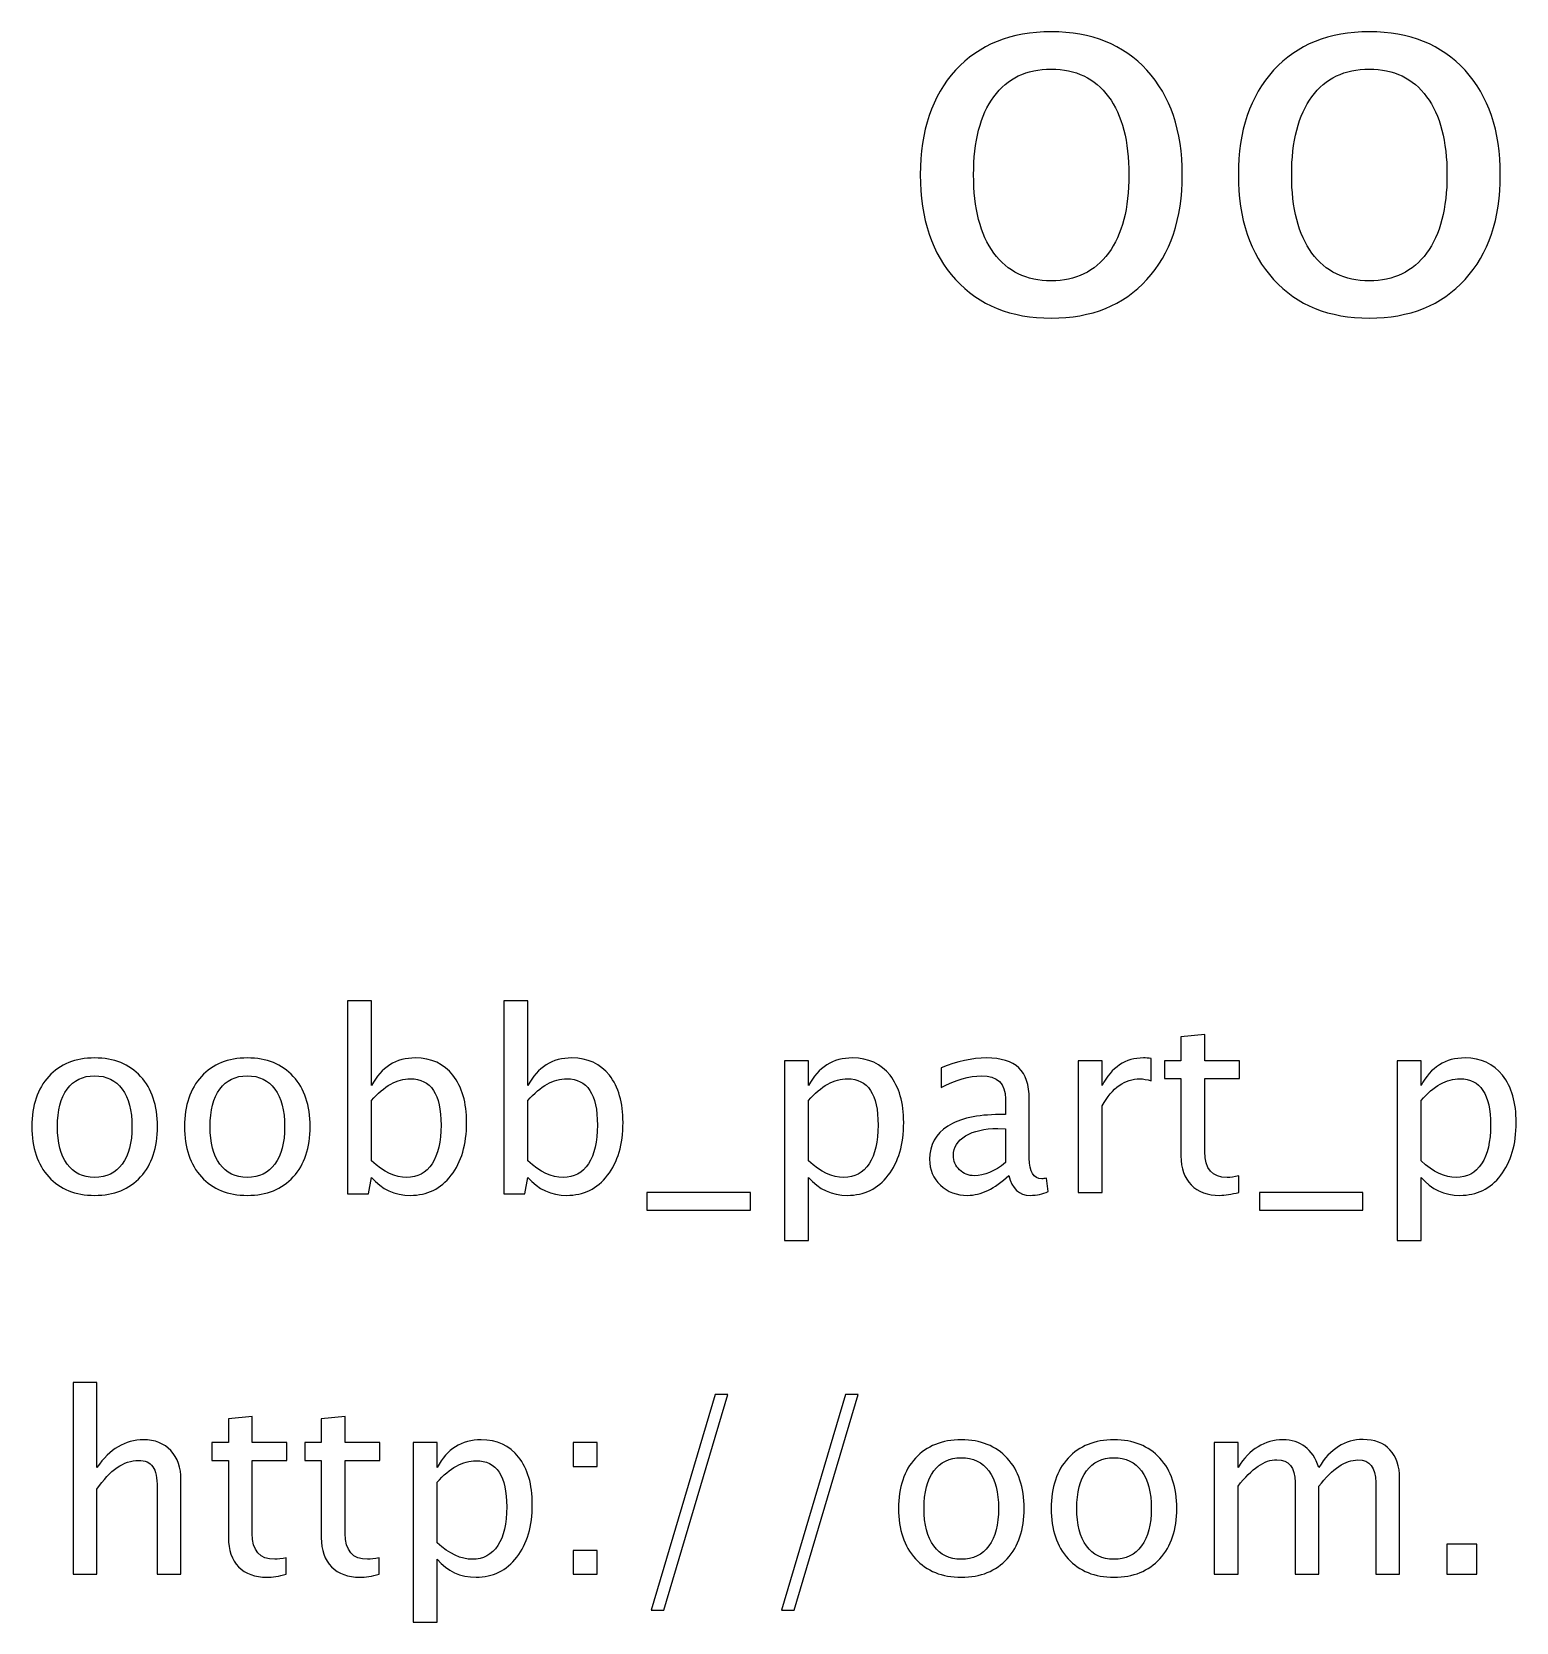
# Model space of a CAD drawing. Header units: centimetres. Extents: x -29.3 to 24.8, y 6.8 to 28.7.
# Drawn here: x -29.3 to -21.71, y 19.97 to 28.1 of the extents above; entities that cross this region are included whole.
import ezdxf

# ---------------------------------------------------------------- set-up
doc = ezdxf.new("R2010")
doc.units = ezdxf.units.CM
doc.header["$MEASUREMENT"] = 0
doc.layers.add('Layer 1', color=7, linetype='Continuous')

msp = doc.modelspace()

# ---------------------------------------------------------------- linework, layer by layer
at = {"layer": 'Layer 1'}
for points, knots in [([(-24.08714, 26.63869), (-24.29307, 26.63869), (-24.45623, 26.70439), (-24.57618, 26.8358), (-24.57618, 26.8358), (-24.69656, 26.96721), (-24.75654, 27.14581), (-24.75654, 27.37114), (-24.75654, 27.37114), (-24.75654, 27.59604), (-24.69656, 27.77419), (-24.57618, 27.90516), (-24.57618, 27.90516), (-24.45623, 28.03613), (-24.29307, 28.10183), (-24.08714, 28.10183), (-24.08714, 28.10183), (-23.88121, 28.10183), (-23.71805, 28.03613), (-23.5981, 27.90516), (-23.5981, 27.90516), (-23.47772, 27.77419), (-23.41775, 27.59604), (-23.41775, 27.37114), (-23.41775, 27.37114), (-23.41775, 27.14581), (-23.47772, 26.96721), (-23.5981, 26.8358), (-23.5981, 26.8358), (-23.71805, 26.70439), (-23.88121, 26.63869), (-24.08714, 26.63869)], [0, 0, 0, 0, 0.1111111, 0.1111111, 0.1111111, 0.1111111, 0.2222222, 0.2222222, 0.2222222, 0.2222222, 0.3333333, 0.3333333, 0.3333333, 0.3333333, 0.4444444, 0.4444444, 0.4444444, 0.4444444, 0.5555556, 0.5555556, 0.5555556, 0.5555556, 0.6666667, 0.6666667, 0.6666667, 0.6666667, 0.7777778, 0.7777778, 0.7777778, 0.7777778, 1, 1, 1, 1]), ([(-22.46172, 26.63869), (-22.66765, 26.63869), (-22.83081, 26.70439), (-22.95076, 26.8358), (-22.95076, 26.8358), (-23.07114, 26.96721), (-23.13112, 27.14581), (-23.13112, 27.37114), (-23.13112, 27.37114), (-23.13112, 27.59604), (-23.07114, 27.77419), (-22.95076, 27.90516), (-22.95076, 27.90516), (-22.83081, 28.03613), (-22.66765, 28.10183), (-22.46172, 28.10183), (-22.46172, 28.10183), (-22.25579, 28.10183), (-22.09263, 28.03613), (-21.97268, 27.90516), (-21.97268, 27.90516), (-21.8523, 27.77419), (-21.79233, 27.59604), (-21.79233, 27.37114), (-21.79233, 27.37114), (-21.79233, 27.14581), (-21.8523, 26.96721), (-21.97268, 26.8358), (-21.97268, 26.8358), (-22.09263, 26.70439), (-22.25579, 26.63869), (-22.46172, 26.63869)], [0, 0, 0, 0, 0.1111111, 0.1111111, 0.1111111, 0.1111111, 0.2222222, 0.2222222, 0.2222222, 0.2222222, 0.3333333, 0.3333333, 0.3333333, 0.3333333, 0.4444444, 0.4444444, 0.4444444, 0.4444444, 0.5555556, 0.5555556, 0.5555556, 0.5555556, 0.6666667, 0.6666667, 0.6666667, 0.6666667, 0.7777778, 0.7777778, 0.7777778, 0.7777778, 1, 1, 1, 1]), ([(-24.08758, 26.82919), (-23.9619, 26.82919), (-23.86401, 26.87637), (-23.79434, 26.97118), (-23.79434, 26.97118), (-23.7251, 27.06555), (-23.69027, 27.19917), (-23.69027, 27.37114), (-23.69027, 27.37114), (-23.69027, 27.54268), (-23.7251, 27.67586), (-23.79434, 27.77022), (-23.79434, 27.77022), (-23.86401, 27.86415), (-23.9619, 27.91133), (-24.08758, 27.91133), (-24.08758, 27.91133), (-24.2137, 27.91133), (-24.31159, 27.86415), (-24.38039, 27.77022), (-24.38039, 27.77022), (-24.44962, 27.67586), (-24.48401, 27.54268), (-24.48401, 27.37114), (-24.48401, 27.37114), (-24.48401, 27.19917), (-24.44962, 27.06555), (-24.38039, 26.97118), (-24.38039, 26.97118), (-24.31159, 26.87637), (-24.2137, 26.82919), (-24.08758, 26.82919)], [0, 0, 0, 0, 0.1111111, 0.1111111, 0.1111111, 0.1111111, 0.2222222, 0.2222222, 0.2222222, 0.2222222, 0.3333333, 0.3333333, 0.3333333, 0.3333333, 0.4444444, 0.4444444, 0.4444444, 0.4444444, 0.5555556, 0.5555556, 0.5555556, 0.5555556, 0.6666667, 0.6666667, 0.6666667, 0.6666667, 0.7777778, 0.7777778, 0.7777778, 0.7777778, 1, 1, 1, 1]), ([(-22.46216, 26.82919), (-22.33648, 26.82919), (-22.23859, 26.87637), (-22.16892, 26.97118), (-22.16892, 26.97118), (-22.09968, 27.06555), (-22.06485, 27.19917), (-22.06485, 27.37114), (-22.06485, 27.37114), (-22.06485, 27.54268), (-22.09968, 27.67586), (-22.16892, 27.77022), (-22.16892, 27.77022), (-22.23859, 27.86415), (-22.33648, 27.91133), (-22.46216, 27.91133), (-22.46216, 27.91133), (-22.58828, 27.91133), (-22.68617, 27.86415), (-22.75497, 27.77022), (-22.75497, 27.77022), (-22.8242, 27.67586), (-22.85859, 27.54268), (-22.85859, 27.37114), (-22.85859, 27.37114), (-22.85859, 27.19917), (-22.8242, 27.06555), (-22.75497, 26.97118), (-22.75497, 26.97118), (-22.68617, 26.87637), (-22.58828, 26.82919), (-22.46216, 26.82919)], [0, 0, 0, 0, 0.1111111, 0.1111111, 0.1111111, 0.1111111, 0.2222222, 0.2222222, 0.2222222, 0.2222222, 0.3333333, 0.3333333, 0.3333333, 0.3333333, 0.4444444, 0.4444444, 0.4444444, 0.4444444, 0.5555556, 0.5555556, 0.5555556, 0.5555556, 0.6666667, 0.6666667, 0.6666667, 0.6666667, 0.7777778, 0.7777778, 0.7777778, 0.7777778, 1, 1, 1, 1]), ([(-27.68315, 22.16282), (-27.68315, 22.16282), (-27.68315, 23.14961), (-27.68315, 23.14961), (-27.68315, 23.14961), (-27.68315, 23.14961), (-27.56123, 23.14961), (-27.56123, 23.14961), (-27.56123, 23.14961), (-27.56123, 23.14961), (-27.56123, 22.71633), (-27.56123, 22.71633), (-27.56123, 22.71633), (-27.51128, 22.81052), (-27.43613, 22.85751), (-27.33602, 22.85751), (-27.33602, 22.85751), (-27.25495, 22.85751), (-27.19124, 22.82809), (-27.14467, 22.76903), (-27.14467, 22.76903), (-27.0981, 22.70998), (-27.07482, 22.62933), (-27.07482, 22.5271), (-27.07482, 22.5271), (-27.07482, 22.41576), (-27.10128, 22.3258), (-27.15398, 22.25765), (-27.15398, 22.25765), (-27.20669, 22.18928), (-27.27611, 22.1552), (-27.36205, 22.1552), (-27.36205, 22.1552), (-27.44185, 22.1552), (-27.50831, 22.18568), (-27.56123, 22.24685), (-27.56123, 22.24685), (-27.56123, 22.24685), (-27.57605, 22.16282), (-27.57605, 22.16282), (-27.57605, 22.16282), (-27.57605, 22.16282), (-27.68315, 22.16282), (-27.68315, 22.16282)], [0, 0, 0, 0, 0.0833333, 0.0833333, 0.0833333, 0.0833333, 0.1666667, 0.1666667, 0.1666667, 0.1666667, 0.25, 0.25, 0.25, 0.25, 0.3333333, 0.3333333, 0.3333333, 0.3333333, 0.4166667, 0.4166667, 0.4166667, 0.4166667, 0.5, 0.5, 0.5, 0.5, 0.5833333, 0.5833333, 0.5833333, 0.5833333, 0.6666667, 0.6666667, 0.6666667, 0.6666667, 0.75, 0.75, 0.75, 0.75, 0.8333333, 0.8333333, 0.8333333, 0.8333333, 1, 1, 1, 1]), ([(-26.8839, 22.16282), (-26.8839, 22.16282), (-26.8839, 23.14961), (-26.8839, 23.14961), (-26.8839, 23.14961), (-26.8839, 23.14961), (-26.76198, 23.14961), (-26.76198, 23.14961), (-26.76198, 23.14961), (-26.76198, 23.14961), (-26.76198, 22.71633), (-26.76198, 22.71633), (-26.76198, 22.71633), (-26.71203, 22.81052), (-26.63688, 22.85751), (-26.53677, 22.85751), (-26.53677, 22.85751), (-26.4557, 22.85751), (-26.39199, 22.82809), (-26.34542, 22.76903), (-26.34542, 22.76903), (-26.29885, 22.70998), (-26.27557, 22.62933), (-26.27557, 22.5271), (-26.27557, 22.5271), (-26.27557, 22.41576), (-26.30203, 22.3258), (-26.35473, 22.25765), (-26.35473, 22.25765), (-26.40744, 22.18928), (-26.47686, 22.1552), (-26.5628, 22.1552), (-26.5628, 22.1552), (-26.6426, 22.1552), (-26.70906, 22.18568), (-26.76198, 22.24685), (-26.76198, 22.24685), (-26.76198, 22.24685), (-26.7768, 22.16282), (-26.7768, 22.16282), (-26.7768, 22.16282), (-26.7768, 22.16282), (-26.8839, 22.16282), (-26.8839, 22.16282)], [0, 0, 0, 0, 0.0833333, 0.0833333, 0.0833333, 0.0833333, 0.1666667, 0.1666667, 0.1666667, 0.1666667, 0.25, 0.25, 0.25, 0.25, 0.3333333, 0.3333333, 0.3333333, 0.3333333, 0.4166667, 0.4166667, 0.4166667, 0.4166667, 0.5, 0.5, 0.5, 0.5, 0.5833333, 0.5833333, 0.5833333, 0.5833333, 0.6666667, 0.6666667, 0.6666667, 0.6666667, 0.75, 0.75, 0.75, 0.75, 0.8333333, 0.8333333, 0.8333333, 0.8333333, 1, 1, 1, 1]), ([(-23.12852, 22.17065), (-23.1662, 22.16028), (-23.199, 22.1552), (-23.22673, 22.1552), (-23.22673, 22.1552), (-23.28896, 22.1552), (-23.33743, 22.17298), (-23.37215, 22.20854), (-23.37215, 22.20854), (-23.40707, 22.2441), (-23.42443, 22.29342), (-23.42443, 22.35671), (-23.42443, 22.35671), (-23.42443, 22.35671), (-23.42443, 22.7521), (-23.42443, 22.7521), (-23.42443, 22.7521), (-23.42443, 22.7521), (-23.50867, 22.7521), (-23.50867, 22.7521), (-23.50867, 22.7521), (-23.50867, 22.7521), (-23.50867, 22.84354), (-23.50867, 22.84354), (-23.50867, 22.84354), (-23.50867, 22.84354), (-23.42443, 22.84354), (-23.42443, 22.84354), (-23.42443, 22.84354), (-23.42443, 22.84354), (-23.42443, 22.96525), (-23.42443, 22.96525), (-23.42443, 22.96525), (-23.42443, 22.96525), (-23.30251, 22.97689), (-23.30251, 22.97689), (-23.30251, 22.97689), (-23.30251, 22.97689), (-23.30251, 22.84354), (-23.30251, 22.84354), (-23.30251, 22.84354), (-23.30251, 22.84354), (-23.12598, 22.84354), (-23.12598, 22.84354), (-23.12598, 22.84354), (-23.12598, 22.84354), (-23.12598, 22.7521), (-23.12598, 22.7521), (-23.12598, 22.7521), (-23.12598, 22.7521), (-23.30251, 22.7521), (-23.30251, 22.7521), (-23.30251, 22.7521), (-23.30251, 22.7521), (-23.30251, 22.37872), (-23.30251, 22.37872), (-23.30251, 22.37872), (-23.30251, 22.29067), (-23.2642, 22.24664), (-23.18779, 22.24664), (-23.18779, 22.24664), (-23.17149, 22.24664), (-23.1518, 22.24939), (-23.12852, 22.25468), (-23.12852, 22.25468), (-23.12852, 22.25468), (-23.12852, 22.17065), (-23.12852, 22.17065)], [0, 0, 0, 0, 0.0555556, 0.0555556, 0.0555556, 0.0555556, 0.1111111, 0.1111111, 0.1111111, 0.1111111, 0.1666667, 0.1666667, 0.1666667, 0.1666667, 0.2222222, 0.2222222, 0.2222222, 0.2222222, 0.2777778, 0.2777778, 0.2777778, 0.2777778, 0.3333333, 0.3333333, 0.3333333, 0.3333333, 0.3888889, 0.3888889, 0.3888889, 0.3888889, 0.4444444, 0.4444444, 0.4444444, 0.4444444, 0.5, 0.5, 0.5, 0.5, 0.5555556, 0.5555556, 0.5555556, 0.5555556, 0.6111111, 0.6111111, 0.6111111, 0.6111111, 0.6666667, 0.6666667, 0.6666667, 0.6666667, 0.7222222, 0.7222222, 0.7222222, 0.7222222, 0.7777778, 0.7777778, 0.7777778, 0.7777778, 0.8333333, 0.8333333, 0.8333333, 0.8333333, 0.8888889, 0.8888889, 0.8888889, 0.8888889, 1, 1, 1, 1]), ([(-28.97558, 22.1552), (-29.07443, 22.1552), (-29.15274, 22.18674), (-29.21032, 22.24982), (-29.21032, 22.24982), (-29.2681, 22.31289), (-29.29689, 22.39862), (-29.29689, 22.50678), (-29.29689, 22.50678), (-29.29689, 22.61473), (-29.2681, 22.70024), (-29.21032, 22.76311), (-29.21032, 22.76311), (-29.15274, 22.82597), (-29.07443, 22.85751), (-28.97558, 22.85751), (-28.97558, 22.85751), (-28.87673, 22.85751), (-28.79841, 22.82597), (-28.74084, 22.76311), (-28.74084, 22.76311), (-28.68306, 22.70024), (-28.65427, 22.61473), (-28.65427, 22.50678), (-28.65427, 22.50678), (-28.65427, 22.39862), (-28.68306, 22.31289), (-28.74084, 22.24982), (-28.74084, 22.24982), (-28.79841, 22.18674), (-28.87673, 22.1552), (-28.97558, 22.1552)], [0, 0, 0, 0, 0.1111111, 0.1111111, 0.1111111, 0.1111111, 0.2222222, 0.2222222, 0.2222222, 0.2222222, 0.3333333, 0.3333333, 0.3333333, 0.3333333, 0.4444444, 0.4444444, 0.4444444, 0.4444444, 0.5555556, 0.5555556, 0.5555556, 0.5555556, 0.6666667, 0.6666667, 0.6666667, 0.6666667, 0.7777778, 0.7777778, 0.7777778, 0.7777778, 1, 1, 1, 1]), ([(-28.19538, 22.1552), (-28.29423, 22.1552), (-28.37254, 22.18674), (-28.43012, 22.24982), (-28.43012, 22.24982), (-28.4879, 22.31289), (-28.51669, 22.39862), (-28.51669, 22.50678), (-28.51669, 22.50678), (-28.51669, 22.61473), (-28.4879, 22.70024), (-28.43012, 22.76311), (-28.43012, 22.76311), (-28.37254, 22.82597), (-28.29423, 22.85751), (-28.19538, 22.85751), (-28.19538, 22.85751), (-28.09653, 22.85751), (-28.01821, 22.82597), (-27.96064, 22.76311), (-27.96064, 22.76311), (-27.90286, 22.70024), (-27.87407, 22.61473), (-27.87407, 22.50678), (-27.87407, 22.50678), (-27.87407, 22.39862), (-27.90286, 22.31289), (-27.96064, 22.24982), (-27.96064, 22.24982), (-28.01821, 22.18674), (-28.09653, 22.1552), (-28.19538, 22.1552)], [0, 0, 0, 0, 0.1111111, 0.1111111, 0.1111111, 0.1111111, 0.2222222, 0.2222222, 0.2222222, 0.2222222, 0.3333333, 0.3333333, 0.3333333, 0.3333333, 0.4444444, 0.4444444, 0.4444444, 0.4444444, 0.5555556, 0.5555556, 0.5555556, 0.5555556, 0.6666667, 0.6666667, 0.6666667, 0.6666667, 0.7777778, 0.7777778, 0.7777778, 0.7777778, 1, 1, 1, 1]), ([(-25.44965, 21.92533), (-25.44965, 21.92533), (-25.44965, 22.84354), (-25.44965, 22.84354), (-25.44965, 22.84354), (-25.44965, 22.84354), (-25.32773, 22.84354), (-25.32773, 22.84354), (-25.32773, 22.84354), (-25.32773, 22.84354), (-25.32773, 22.71633), (-25.32773, 22.71633), (-25.32773, 22.71633), (-25.27778, 22.81052), (-25.20263, 22.85751), (-25.10252, 22.85751), (-25.10252, 22.85751), (-25.02145, 22.85751), (-24.95774, 22.82809), (-24.91117, 22.76903), (-24.91117, 22.76903), (-24.8646, 22.70998), (-24.84132, 22.62933), (-24.84132, 22.5271), (-24.84132, 22.5271), (-24.84132, 22.41576), (-24.86778, 22.3258), (-24.92048, 22.25765), (-24.92048, 22.25765), (-24.97319, 22.18928), (-25.04261, 22.1552), (-25.12855, 22.1552), (-25.12855, 22.1552), (-25.20835, 22.1552), (-25.27481, 22.18568), (-25.32773, 22.24685), (-25.32773, 22.24685), (-25.32773, 22.24685), (-25.32773, 21.92533), (-25.32773, 21.92533), (-25.32773, 21.92533), (-25.32773, 21.92533), (-25.44965, 21.92533), (-25.44965, 21.92533)], [0, 0, 0, 0, 0.0833333, 0.0833333, 0.0833333, 0.0833333, 0.1666667, 0.1666667, 0.1666667, 0.1666667, 0.25, 0.25, 0.25, 0.25, 0.3333333, 0.3333333, 0.3333333, 0.3333333, 0.4166667, 0.4166667, 0.4166667, 0.4166667, 0.5, 0.5, 0.5, 0.5, 0.5833333, 0.5833333, 0.5833333, 0.5833333, 0.6666667, 0.6666667, 0.6666667, 0.6666667, 0.75, 0.75, 0.75, 0.75, 0.8333333, 0.8333333, 0.8333333, 0.8333333, 1, 1, 1, 1]), ([(-24.30348, 22.25617), (-24.37671, 22.18886), (-24.4472, 22.1552), (-24.51493, 22.1552), (-24.51493, 22.1552), (-24.5706, 22.1552), (-24.61696, 22.17256), (-24.65357, 22.20748), (-24.65357, 22.20748), (-24.6904, 22.24241), (-24.70882, 22.28643), (-24.70882, 22.33956), (-24.70882, 22.33956), (-24.70882, 22.41301), (-24.67792, 22.46953), (-24.61611, 22.5089), (-24.61611, 22.5089), (-24.5543, 22.54827), (-24.46561, 22.56795), (-24.35004, 22.56795), (-24.35004, 22.56795), (-24.35004, 22.56795), (-24.32147, 22.56795), (-24.32147, 22.56795), (-24.32147, 22.56795), (-24.32147, 22.56795), (-24.32147, 22.64902), (-24.32147, 22.64902), (-24.32147, 22.64902), (-24.32147, 22.72712), (-24.36211, 22.76607), (-24.4436, 22.76607), (-24.4436, 22.76607), (-24.50668, 22.76607), (-24.57568, 22.74617), (-24.6504, 22.70638), (-24.6504, 22.70638), (-24.6504, 22.70638), (-24.6504, 22.80671), (-24.6504, 22.80671), (-24.6504, 22.80671), (-24.56827, 22.84058), (-24.4908, 22.85751), (-24.4182, 22.85751), (-24.4182, 22.85751), (-24.34348, 22.85751), (-24.28824, 22.84058), (-24.25289, 22.8065), (-24.25289, 22.8065), (-24.21733, 22.77242), (-24.19955, 22.71993), (-24.19955, 22.64902), (-24.19955, 22.64902), (-24.19955, 22.64902), (-24.19955, 22.34485), (-24.19955, 22.34485), (-24.19955, 22.34485), (-24.19955, 22.27522), (-24.17817, 22.24029), (-24.1352, 22.24029), (-24.1352, 22.24029), (-24.12991, 22.24029), (-24.12208, 22.24114), (-24.11171, 22.24283), (-24.11171, 22.24283), (-24.11171, 22.24283), (-24.10303, 22.1751), (-24.10303, 22.1751), (-24.10303, 22.1751), (-24.13076, 22.16176), (-24.16124, 22.1552), (-24.19468, 22.1552), (-24.19468, 22.1552), (-24.25162, 22.1552), (-24.28781, 22.18886), (-24.30348, 22.25617)], [0, 0, 0, 0, 0.05, 0.05, 0.05, 0.05, 0.1, 0.1, 0.1, 0.1, 0.15, 0.15, 0.15, 0.15, 0.2, 0.2, 0.2, 0.2, 0.25, 0.25, 0.25, 0.25, 0.3, 0.3, 0.3, 0.3, 0.35, 0.35, 0.35, 0.35, 0.4, 0.4, 0.4, 0.4, 0.45, 0.45, 0.45, 0.45, 0.5, 0.5, 0.5, 0.5, 0.55, 0.55, 0.55, 0.55, 0.6, 0.6, 0.6, 0.6, 0.65, 0.65, 0.65, 0.65, 0.7, 0.7, 0.7, 0.7, 0.75, 0.75, 0.75, 0.75, 0.8, 0.8, 0.8, 0.8, 0.85, 0.85, 0.85, 0.85, 0.9, 0.9, 0.9, 0.9, 1, 1, 1, 1]), ([(-23.94915, 22.17044), (-23.94915, 22.17044), (-23.94915, 22.84354), (-23.94915, 22.84354), (-23.94915, 22.84354), (-23.94915, 22.84354), (-23.82723, 22.84354), (-23.82723, 22.84354), (-23.82723, 22.84354), (-23.82723, 22.84354), (-23.82723, 22.71633), (-23.82723, 22.71633), (-23.82723, 22.71633), (-23.77876, 22.81052), (-23.70848, 22.85751), (-23.6162, 22.85751), (-23.6162, 22.85751), (-23.60371, 22.85751), (-23.59059, 22.85645), (-23.57704, 22.85434), (-23.57704, 22.85434), (-23.57704, 22.85434), (-23.57704, 22.74025), (-23.57704, 22.74025), (-23.57704, 22.74025), (-23.59821, 22.74723), (-23.61683, 22.75083), (-23.63292, 22.75083), (-23.63292, 22.75083), (-23.71039, 22.75083), (-23.77516, 22.70511), (-23.82723, 22.61346), (-23.82723, 22.61346), (-23.82723, 22.61346), (-23.82723, 22.17044), (-23.82723, 22.17044), (-23.82723, 22.17044), (-23.82723, 22.17044), (-23.94915, 22.17044), (-23.94915, 22.17044)], [0, 0, 0, 0, 0.0909091, 0.0909091, 0.0909091, 0.0909091, 0.1818182, 0.1818182, 0.1818182, 0.1818182, 0.2727273, 0.2727273, 0.2727273, 0.2727273, 0.3636364, 0.3636364, 0.3636364, 0.3636364, 0.4545455, 0.4545455, 0.4545455, 0.4545455, 0.5454545, 0.5454545, 0.5454545, 0.5454545, 0.6363636, 0.6363636, 0.6363636, 0.6363636, 0.7272727, 0.7272727, 0.7272727, 0.7272727, 0.8181818, 0.8181818, 0.8181818, 0.8181818, 1, 1, 1, 1]), ([(-22.31953, 21.92533), (-22.31953, 21.92533), (-22.31953, 22.84354), (-22.31953, 22.84354), (-22.31953, 22.84354), (-22.31953, 22.84354), (-22.19761, 22.84354), (-22.19761, 22.84354), (-22.19761, 22.84354), (-22.19761, 22.84354), (-22.19761, 22.71633), (-22.19761, 22.71633), (-22.19761, 22.71633), (-22.14766, 22.81052), (-22.07251, 22.85751), (-21.9724, 22.85751), (-21.9724, 22.85751), (-21.89133, 22.85751), (-21.82762, 22.82809), (-21.78105, 22.76903), (-21.78105, 22.76903), (-21.73448, 22.70998), (-21.7112, 22.62933), (-21.7112, 22.5271), (-21.7112, 22.5271), (-21.7112, 22.41576), (-21.73766, 22.3258), (-21.79036, 22.25765), (-21.79036, 22.25765), (-21.84307, 22.18928), (-21.91249, 22.1552), (-21.99843, 22.1552), (-21.99843, 22.1552), (-22.07823, 22.1552), (-22.14469, 22.18568), (-22.19761, 22.24685), (-22.19761, 22.24685), (-22.19761, 22.24685), (-22.19761, 21.92533), (-22.19761, 21.92533), (-22.19761, 21.92533), (-22.19761, 21.92533), (-22.31953, 21.92533), (-22.31953, 21.92533)], [0, 0, 0, 0, 0.0833333, 0.0833333, 0.0833333, 0.0833333, 0.1666667, 0.1666667, 0.1666667, 0.1666667, 0.25, 0.25, 0.25, 0.25, 0.3333333, 0.3333333, 0.3333333, 0.3333333, 0.4166667, 0.4166667, 0.4166667, 0.4166667, 0.5, 0.5, 0.5, 0.5, 0.5833333, 0.5833333, 0.5833333, 0.5833333, 0.6666667, 0.6666667, 0.6666667, 0.6666667, 0.75, 0.75, 0.75, 0.75, 0.8333333, 0.8333333, 0.8333333, 0.8333333, 1, 1, 1, 1]), ([(-28.97579, 22.24664), (-28.91547, 22.24664), (-28.86848, 22.26929), (-28.83503, 22.3148), (-28.83503, 22.3148), (-28.8018, 22.36009), (-28.78508, 22.42423), (-28.78508, 22.50678), (-28.78508, 22.50678), (-28.78508, 22.58912), (-28.8018, 22.65304), (-28.83503, 22.69834), (-28.83503, 22.69834), (-28.86848, 22.74342), (-28.91547, 22.76607), (-28.97579, 22.76607), (-28.97579, 22.76607), (-29.03633, 22.76607), (-29.08332, 22.74342), (-29.11634, 22.69834), (-29.11634, 22.69834), (-29.14957, 22.65304), (-29.16608, 22.58912), (-29.16608, 22.50678), (-29.16608, 22.50678), (-29.16608, 22.42423), (-29.14957, 22.36009), (-29.11634, 22.3148), (-29.11634, 22.3148), (-29.08332, 22.26929), (-29.03633, 22.24664), (-28.97579, 22.24664)], [0, 0, 0, 0, 0.1111111, 0.1111111, 0.1111111, 0.1111111, 0.2222222, 0.2222222, 0.2222222, 0.2222222, 0.3333333, 0.3333333, 0.3333333, 0.3333333, 0.4444444, 0.4444444, 0.4444444, 0.4444444, 0.5555556, 0.5555556, 0.5555556, 0.5555556, 0.6666667, 0.6666667, 0.6666667, 0.6666667, 0.7777778, 0.7777778, 0.7777778, 0.7777778, 1, 1, 1, 1]), ([(-28.19559, 22.24664), (-28.13527, 22.24664), (-28.08828, 22.26929), (-28.05483, 22.3148), (-28.05483, 22.3148), (-28.0216, 22.36009), (-28.00488, 22.42423), (-28.00488, 22.50678), (-28.00488, 22.50678), (-28.00488, 22.58912), (-28.0216, 22.65304), (-28.05483, 22.69834), (-28.05483, 22.69834), (-28.08828, 22.74342), (-28.13527, 22.76607), (-28.19559, 22.76607), (-28.19559, 22.76607), (-28.25613, 22.76607), (-28.30312, 22.74342), (-28.33614, 22.69834), (-28.33614, 22.69834), (-28.36937, 22.65304), (-28.38588, 22.58912), (-28.38588, 22.50678), (-28.38588, 22.50678), (-28.38588, 22.42423), (-28.36937, 22.36009), (-28.33614, 22.3148), (-28.33614, 22.3148), (-28.30312, 22.26929), (-28.25613, 22.24664), (-28.19559, 22.24664)], [0, 0, 0, 0, 0.1111111, 0.1111111, 0.1111111, 0.1111111, 0.2222222, 0.2222222, 0.2222222, 0.2222222, 0.3333333, 0.3333333, 0.3333333, 0.3333333, 0.4444444, 0.4444444, 0.4444444, 0.4444444, 0.5555556, 0.5555556, 0.5555556, 0.5555556, 0.6666667, 0.6666667, 0.6666667, 0.6666667, 0.7777778, 0.7777778, 0.7777778, 0.7777778, 1, 1, 1, 1]), ([(-27.56123, 22.33088), (-27.49836, 22.27479), (-27.43846, 22.24664), (-27.38152, 22.24664), (-27.38152, 22.24664), (-27.32543, 22.24664), (-27.28204, 22.27014), (-27.25156, 22.31691), (-27.25156, 22.31691), (-27.22087, 22.36369), (-27.20563, 22.42952), (-27.20563, 22.51461), (-27.20563, 22.51461), (-27.20563, 22.67209), (-27.2577, 22.75083), (-27.36184, 22.75083), (-27.36184, 22.75083), (-27.43, 22.75083), (-27.49646, 22.714), (-27.56123, 22.64013), (-27.56123, 22.64013), (-27.56123, 22.64013), (-27.56123, 22.33088), (-27.56123, 22.33088)], [0, 0, 0, 0, 0.1428571, 0.1428571, 0.1428571, 0.1428571, 0.2857143, 0.2857143, 0.2857143, 0.2857143, 0.4285714, 0.4285714, 0.4285714, 0.4285714, 0.5714286, 0.5714286, 0.5714286, 0.5714286, 0.7142857, 0.7142857, 0.7142857, 0.7142857, 1, 1, 1, 1]), ([(-26.76198, 22.33088), (-26.69911, 22.27479), (-26.63921, 22.24664), (-26.58227, 22.24664), (-26.58227, 22.24664), (-26.52618, 22.24664), (-26.48279, 22.27014), (-26.45231, 22.31691), (-26.45231, 22.31691), (-26.42162, 22.36369), (-26.40638, 22.42952), (-26.40638, 22.51461), (-26.40638, 22.51461), (-26.40638, 22.67209), (-26.45845, 22.75083), (-26.56259, 22.75083), (-26.56259, 22.75083), (-26.63075, 22.75083), (-26.69721, 22.714), (-26.76198, 22.64013), (-26.76198, 22.64013), (-26.76198, 22.64013), (-26.76198, 22.33088), (-26.76198, 22.33088)], [0, 0, 0, 0, 0.1428571, 0.1428571, 0.1428571, 0.1428571, 0.2857143, 0.2857143, 0.2857143, 0.2857143, 0.4285714, 0.4285714, 0.4285714, 0.4285714, 0.5714286, 0.5714286, 0.5714286, 0.5714286, 0.7142857, 0.7142857, 0.7142857, 0.7142857, 1, 1, 1, 1]), ([(-25.32773, 22.33088), (-25.26486, 22.27479), (-25.20496, 22.24664), (-25.14802, 22.24664), (-25.14802, 22.24664), (-25.09193, 22.24664), (-25.04854, 22.27014), (-25.01806, 22.31691), (-25.01806, 22.31691), (-24.98737, 22.36369), (-24.97213, 22.42952), (-24.97213, 22.51461), (-24.97213, 22.51461), (-24.97213, 22.67209), (-25.0242, 22.75083), (-25.12834, 22.75083), (-25.12834, 22.75083), (-25.1965, 22.75083), (-25.26296, 22.714), (-25.32773, 22.64013), (-25.32773, 22.64013), (-25.32773, 22.64013), (-25.32773, 22.33088), (-25.32773, 22.33088)], [0, 0, 0, 0, 0.1428571, 0.1428571, 0.1428571, 0.1428571, 0.2857143, 0.2857143, 0.2857143, 0.2857143, 0.4285714, 0.4285714, 0.4285714, 0.4285714, 0.5714286, 0.5714286, 0.5714286, 0.5714286, 0.7142857, 0.7142857, 0.7142857, 0.7142857, 1, 1, 1, 1]), ([(-22.19761, 22.33088), (-22.13474, 22.27479), (-22.07484, 22.24664), (-22.0179, 22.24664), (-22.0179, 22.24664), (-21.96181, 22.24664), (-21.91842, 22.27014), (-21.88794, 22.31691), (-21.88794, 22.31691), (-21.85725, 22.36369), (-21.84201, 22.42952), (-21.84201, 22.51461), (-21.84201, 22.51461), (-21.84201, 22.67209), (-21.89408, 22.75083), (-21.99822, 22.75083), (-21.99822, 22.75083), (-22.06638, 22.75083), (-22.13284, 22.714), (-22.19761, 22.64013), (-22.19761, 22.64013), (-22.19761, 22.64013), (-22.19761, 22.33088), (-22.19761, 22.33088)], [0, 0, 0, 0, 0.1428571, 0.1428571, 0.1428571, 0.1428571, 0.2857143, 0.2857143, 0.2857143, 0.2857143, 0.4285714, 0.4285714, 0.4285714, 0.4285714, 0.5714286, 0.5714286, 0.5714286, 0.5714286, 0.7142857, 0.7142857, 0.7142857, 0.7142857, 1, 1, 1, 1]), ([(-24.32147, 22.32263), (-24.32147, 22.32263), (-24.32147, 22.49556), (-24.32147, 22.49556), (-24.32147, 22.49556), (-24.32147, 22.49556), (-24.36063, 22.49683), (-24.36063, 22.49683), (-24.36063, 22.49683), (-24.42836, 22.49683), (-24.48297, 22.48434), (-24.52467, 22.45937), (-24.52467, 22.45937), (-24.56616, 22.43418), (-24.5869, 22.40095), (-24.5869, 22.35946), (-24.5869, 22.35946), (-24.5869, 22.33046), (-24.57653, 22.30591), (-24.556, 22.2858), (-24.556, 22.2858), (-24.53525, 22.26569), (-24.51006, 22.25553), (-24.48022, 22.25553), (-24.48022, 22.25553), (-24.42942, 22.25553), (-24.3765, 22.27797), (-24.32147, 22.32263)], [0, 0, 0, 0, 0.125, 0.125, 0.125, 0.125, 0.25, 0.25, 0.25, 0.25, 0.375, 0.375, 0.375, 0.375, 0.5, 0.5, 0.5, 0.5, 0.625, 0.625, 0.625, 0.625, 0.75, 0.75, 0.75, 0.75, 1, 1, 1, 1]), ([(-26.15323, 22.079), (-26.15323, 22.079), (-26.15323, 22.17044), (-26.15323, 22.17044), (-26.15323, 22.17044), (-26.15323, 22.17044), (-25.62491, 22.17044), (-25.62491, 22.17044), (-25.62491, 22.17044), (-25.62491, 22.17044), (-25.62491, 22.079), (-25.62491, 22.079), (-25.62491, 22.079), (-25.62491, 22.079), (-26.15323, 22.079), (-26.15323, 22.079)], [0, 0, 0, 0, 0.2, 0.2, 0.2, 0.2, 0.4, 0.4, 0.4, 0.4, 0.6, 0.6, 0.6, 0.6, 1, 1, 1, 1]), ([(-23.02311, 22.079), (-23.02311, 22.079), (-23.02311, 22.17044), (-23.02311, 22.17044), (-23.02311, 22.17044), (-23.02311, 22.17044), (-22.49479, 22.17044), (-22.49479, 22.17044), (-22.49479, 22.17044), (-22.49479, 22.17044), (-22.49479, 22.079), (-22.49479, 22.079), (-22.49479, 22.079), (-22.49479, 22.079), (-23.02311, 22.079), (-23.02311, 22.079)], [0, 0, 0, 0, 0.2, 0.2, 0.2, 0.2, 0.4, 0.4, 0.4, 0.4, 0.6, 0.6, 0.6, 0.6, 1, 1, 1, 1]), ([(-29.08567, 20.21887), (-29.08567, 20.21887), (-29.08567, 21.19804), (-29.08567, 21.19804), (-29.08567, 21.19804), (-29.08567, 21.19804), (-28.96375, 21.19804), (-28.96375, 21.19804), (-28.96375, 21.19804), (-28.96375, 21.19804), (-28.96375, 20.76476), (-28.96375, 20.76476), (-28.96375, 20.76476), (-28.89919, 20.85895), (-28.82003, 20.90594), (-28.72647, 20.90594), (-28.72647, 20.90594), (-28.66763, 20.90594), (-28.62085, 20.88753), (-28.58635, 20.85048), (-28.58635, 20.85048), (-28.55185, 20.81365), (-28.53449, 20.76391), (-28.53449, 20.70168), (-28.53449, 20.70168), (-28.53449, 20.70168), (-28.53449, 20.21887), (-28.53449, 20.21887), (-28.53449, 20.21887), (-28.53449, 20.21887), (-28.65641, 20.21887), (-28.65641, 20.21887), (-28.65641, 20.21887), (-28.65641, 20.21887), (-28.65641, 20.66189), (-28.65641, 20.66189), (-28.65641, 20.66189), (-28.65641, 20.71184), (-28.66382, 20.7474), (-28.67842, 20.76857), (-28.67842, 20.76857), (-28.69324, 20.78995), (-28.71758, 20.80053), (-28.75166, 20.80053), (-28.75166, 20.80053), (-28.82659, 20.80053), (-28.89729, 20.75164), (-28.96375, 20.65385), (-28.96375, 20.65385), (-28.96375, 20.65385), (-28.96375, 20.21887), (-28.96375, 20.21887), (-28.96375, 20.21887), (-28.96375, 20.21887), (-29.08567, 20.21887), (-29.08567, 20.21887)], [0, 0, 0, 0, 0.0666667, 0.0666667, 0.0666667, 0.0666667, 0.1333333, 0.1333333, 0.1333333, 0.1333333, 0.2, 0.2, 0.2, 0.2, 0.2666667, 0.2666667, 0.2666667, 0.2666667, 0.3333333, 0.3333333, 0.3333333, 0.3333333, 0.4, 0.4, 0.4, 0.4, 0.4666667, 0.4666667, 0.4666667, 0.4666667, 0.5333333, 0.5333333, 0.5333333, 0.5333333, 0.6, 0.6, 0.6, 0.6, 0.6666667, 0.6666667, 0.6666667, 0.6666667, 0.7333333, 0.7333333, 0.7333333, 0.7333333, 0.8, 0.8, 0.8, 0.8, 0.8666667, 0.8666667, 0.8666667, 0.8666667, 1, 1, 1, 1]), ([(-26.13123, 20.03472), (-26.13123, 20.03472), (-25.80463, 21.13708), (-25.80463, 21.13708), (-25.80463, 21.13708), (-25.80463, 21.13708), (-25.74007, 21.13708), (-25.74007, 21.13708), (-25.74007, 21.13708), (-25.74007, 21.13708), (-26.06667, 20.03472), (-26.06667, 20.03472), (-26.06667, 20.03472), (-26.06667, 20.03472), (-26.13123, 20.03472), (-26.13123, 20.03472)], [0, 0, 0, 0, 0.2, 0.2, 0.2, 0.2, 0.4, 0.4, 0.4, 0.4, 0.6, 0.6, 0.6, 0.6, 1, 1, 1, 1]), ([(-25.46533, 20.03472), (-25.46533, 20.03472), (-25.13873, 21.13708), (-25.13873, 21.13708), (-25.13873, 21.13708), (-25.13873, 21.13708), (-25.07417, 21.13708), (-25.07417, 21.13708), (-25.07417, 21.13708), (-25.07417, 21.13708), (-25.40077, 20.03472), (-25.40077, 20.03472), (-25.40077, 20.03472), (-25.40077, 20.03472), (-25.46533, 20.03472), (-25.46533, 20.03472)], [0, 0, 0, 0, 0.2, 0.2, 0.2, 0.2, 0.4, 0.4, 0.4, 0.4, 0.6, 0.6, 0.6, 0.6, 1, 1, 1, 1]), ([(-27.99643, 20.21908), (-28.03411, 20.20871), (-28.06691, 20.20363), (-28.09464, 20.20363), (-28.09464, 20.20363), (-28.15687, 20.20363), (-28.20534, 20.22141), (-28.24006, 20.25697), (-28.24006, 20.25697), (-28.27498, 20.29253), (-28.29234, 20.34185), (-28.29234, 20.40514), (-28.29234, 20.40514), (-28.29234, 20.40514), (-28.29234, 20.80053), (-28.29234, 20.80053), (-28.29234, 20.80053), (-28.29234, 20.80053), (-28.37658, 20.80053), (-28.37658, 20.80053), (-28.37658, 20.80053), (-28.37658, 20.80053), (-28.37658, 20.89197), (-28.37658, 20.89197), (-28.37658, 20.89197), (-28.37658, 20.89197), (-28.29234, 20.89197), (-28.29234, 20.89197), (-28.29234, 20.89197), (-28.29234, 20.89197), (-28.29234, 21.01368), (-28.29234, 21.01368), (-28.29234, 21.01368), (-28.29234, 21.01368), (-28.17042, 21.02532), (-28.17042, 21.02532), (-28.17042, 21.02532), (-28.17042, 21.02532), (-28.17042, 20.89197), (-28.17042, 20.89197), (-28.17042, 20.89197), (-28.17042, 20.89197), (-27.99389, 20.89197), (-27.99389, 20.89197), (-27.99389, 20.89197), (-27.99389, 20.89197), (-27.99389, 20.80053), (-27.99389, 20.80053), (-27.99389, 20.80053), (-27.99389, 20.80053), (-28.17042, 20.80053), (-28.17042, 20.80053), (-28.17042, 20.80053), (-28.17042, 20.80053), (-28.17042, 20.42715), (-28.17042, 20.42715), (-28.17042, 20.42715), (-28.17042, 20.3391), (-28.13211, 20.29507), (-28.0557, 20.29507), (-28.0557, 20.29507), (-28.0394, 20.29507), (-28.01971, 20.29782), (-27.99643, 20.30311), (-27.99643, 20.30311), (-27.99643, 20.30311), (-27.99643, 20.21908), (-27.99643, 20.21908)], [0, 0, 0, 0, 0.0555556, 0.0555556, 0.0555556, 0.0555556, 0.1111111, 0.1111111, 0.1111111, 0.1111111, 0.1666667, 0.1666667, 0.1666667, 0.1666667, 0.2222222, 0.2222222, 0.2222222, 0.2222222, 0.2777778, 0.2777778, 0.2777778, 0.2777778, 0.3333333, 0.3333333, 0.3333333, 0.3333333, 0.3888889, 0.3888889, 0.3888889, 0.3888889, 0.4444444, 0.4444444, 0.4444444, 0.4444444, 0.5, 0.5, 0.5, 0.5, 0.5555556, 0.5555556, 0.5555556, 0.5555556, 0.6111111, 0.6111111, 0.6111111, 0.6111111, 0.6666667, 0.6666667, 0.6666667, 0.6666667, 0.7222222, 0.7222222, 0.7222222, 0.7222222, 0.7777778, 0.7777778, 0.7777778, 0.7777778, 0.8333333, 0.8333333, 0.8333333, 0.8333333, 0.8888889, 0.8888889, 0.8888889, 0.8888889, 1, 1, 1, 1]), ([(-27.52145, 20.21908), (-27.55913, 20.20871), (-27.59193, 20.20363), (-27.61966, 20.20363), (-27.61966, 20.20363), (-27.68189, 20.20363), (-27.73036, 20.22141), (-27.76508, 20.25697), (-27.76508, 20.25697), (-27.8, 20.29253), (-27.81736, 20.34185), (-27.81736, 20.40514), (-27.81736, 20.40514), (-27.81736, 20.40514), (-27.81736, 20.80053), (-27.81736, 20.80053), (-27.81736, 20.80053), (-27.81736, 20.80053), (-27.9016, 20.80053), (-27.9016, 20.80053), (-27.9016, 20.80053), (-27.9016, 20.80053), (-27.9016, 20.89197), (-27.9016, 20.89197), (-27.9016, 20.89197), (-27.9016, 20.89197), (-27.81736, 20.89197), (-27.81736, 20.89197), (-27.81736, 20.89197), (-27.81736, 20.89197), (-27.81736, 21.01368), (-27.81736, 21.01368), (-27.81736, 21.01368), (-27.81736, 21.01368), (-27.69544, 21.02532), (-27.69544, 21.02532), (-27.69544, 21.02532), (-27.69544, 21.02532), (-27.69544, 20.89197), (-27.69544, 20.89197), (-27.69544, 20.89197), (-27.69544, 20.89197), (-27.51891, 20.89197), (-27.51891, 20.89197), (-27.51891, 20.89197), (-27.51891, 20.89197), (-27.51891, 20.80053), (-27.51891, 20.80053), (-27.51891, 20.80053), (-27.51891, 20.80053), (-27.69544, 20.80053), (-27.69544, 20.80053), (-27.69544, 20.80053), (-27.69544, 20.80053), (-27.69544, 20.42715), (-27.69544, 20.42715), (-27.69544, 20.42715), (-27.69544, 20.3391), (-27.65713, 20.29507), (-27.58072, 20.29507), (-27.58072, 20.29507), (-27.56442, 20.29507), (-27.54473, 20.29782), (-27.52145, 20.30311), (-27.52145, 20.30311), (-27.52145, 20.30311), (-27.52145, 20.21908), (-27.52145, 20.21908)], [0, 0, 0, 0, 0.0555556, 0.0555556, 0.0555556, 0.0555556, 0.1111111, 0.1111111, 0.1111111, 0.1111111, 0.1666667, 0.1666667, 0.1666667, 0.1666667, 0.2222222, 0.2222222, 0.2222222, 0.2222222, 0.2777778, 0.2777778, 0.2777778, 0.2777778, 0.3333333, 0.3333333, 0.3333333, 0.3333333, 0.3888889, 0.3888889, 0.3888889, 0.3888889, 0.4444444, 0.4444444, 0.4444444, 0.4444444, 0.5, 0.5, 0.5, 0.5, 0.5555556, 0.5555556, 0.5555556, 0.5555556, 0.6111111, 0.6111111, 0.6111111, 0.6111111, 0.6666667, 0.6666667, 0.6666667, 0.6666667, 0.7222222, 0.7222222, 0.7222222, 0.7222222, 0.7777778, 0.7777778, 0.7777778, 0.7777778, 0.8333333, 0.8333333, 0.8333333, 0.8333333, 0.8888889, 0.8888889, 0.8888889, 0.8888889, 1, 1, 1, 1]), ([(-27.34746, 19.97376), (-27.34746, 19.97376), (-27.34746, 20.89197), (-27.34746, 20.89197), (-27.34746, 20.89197), (-27.34746, 20.89197), (-27.22554, 20.89197), (-27.22554, 20.89197), (-27.22554, 20.89197), (-27.22554, 20.89197), (-27.22554, 20.76476), (-27.22554, 20.76476), (-27.22554, 20.76476), (-27.17559, 20.85895), (-27.10044, 20.90594), (-27.00033, 20.90594), (-27.00033, 20.90594), (-26.91926, 20.90594), (-26.85555, 20.87652), (-26.80898, 20.81746), (-26.80898, 20.81746), (-26.76241, 20.75841), (-26.73913, 20.67776), (-26.73913, 20.57553), (-26.73913, 20.57553), (-26.73913, 20.46419), (-26.76559, 20.37423), (-26.81829, 20.30608), (-26.81829, 20.30608), (-26.871, 20.23771), (-26.94042, 20.20363), (-27.02636, 20.20363), (-27.02636, 20.20363), (-27.10616, 20.20363), (-27.17262, 20.23411), (-27.22554, 20.29528), (-27.22554, 20.29528), (-27.22554, 20.29528), (-27.22554, 19.97376), (-27.22554, 19.97376), (-27.22554, 19.97376), (-27.22554, 19.97376), (-27.34746, 19.97376), (-27.34746, 19.97376)], [0, 0, 0, 0, 0.0833333, 0.0833333, 0.0833333, 0.0833333, 0.1666667, 0.1666667, 0.1666667, 0.1666667, 0.25, 0.25, 0.25, 0.25, 0.3333333, 0.3333333, 0.3333333, 0.3333333, 0.4166667, 0.4166667, 0.4166667, 0.4166667, 0.5, 0.5, 0.5, 0.5, 0.5833333, 0.5833333, 0.5833333, 0.5833333, 0.6666667, 0.6666667, 0.6666667, 0.6666667, 0.75, 0.75, 0.75, 0.75, 0.8333333, 0.8333333, 0.8333333, 0.8333333, 1, 1, 1, 1]), ([(-26.53043, 20.77005), (-26.53043, 20.77005), (-26.53043, 20.89197), (-26.53043, 20.89197), (-26.53043, 20.89197), (-26.53043, 20.89197), (-26.40851, 20.89197), (-26.40851, 20.89197), (-26.40851, 20.89197), (-26.40851, 20.89197), (-26.40851, 20.77005), (-26.40851, 20.77005), (-26.40851, 20.77005), (-26.40851, 20.77005), (-26.53043, 20.77005), (-26.53043, 20.77005)], [0, 0, 0, 0, 0.2, 0.2, 0.2, 0.2, 0.4, 0.4, 0.4, 0.4, 0.6, 0.6, 0.6, 0.6, 1, 1, 1, 1]), ([(-24.5467, 20.20363), (-24.64555, 20.20363), (-24.72386, 20.23517), (-24.78144, 20.29825), (-24.78144, 20.29825), (-24.83922, 20.36132), (-24.86801, 20.44705), (-24.86801, 20.55521), (-24.86801, 20.55521), (-24.86801, 20.66316), (-24.83922, 20.74867), (-24.78144, 20.81154), (-24.78144, 20.81154), (-24.72386, 20.8744), (-24.64555, 20.90594), (-24.5467, 20.90594), (-24.5467, 20.90594), (-24.44785, 20.90594), (-24.36953, 20.8744), (-24.31196, 20.81154), (-24.31196, 20.81154), (-24.25418, 20.74867), (-24.22539, 20.66316), (-24.22539, 20.55521), (-24.22539, 20.55521), (-24.22539, 20.44705), (-24.25418, 20.36132), (-24.31196, 20.29825), (-24.31196, 20.29825), (-24.36953, 20.23517), (-24.44785, 20.20363), (-24.5467, 20.20363)], [0, 0, 0, 0, 0.1111111, 0.1111111, 0.1111111, 0.1111111, 0.2222222, 0.2222222, 0.2222222, 0.2222222, 0.3333333, 0.3333333, 0.3333333, 0.3333333, 0.4444444, 0.4444444, 0.4444444, 0.4444444, 0.5555556, 0.5555556, 0.5555556, 0.5555556, 0.6666667, 0.6666667, 0.6666667, 0.6666667, 0.7777778, 0.7777778, 0.7777778, 0.7777778, 1, 1, 1, 1]), ([(-23.7665, 20.20363), (-23.86535, 20.20363), (-23.94366, 20.23517), (-24.00124, 20.29825), (-24.00124, 20.29825), (-24.05902, 20.36132), (-24.08781, 20.44705), (-24.08781, 20.55521), (-24.08781, 20.55521), (-24.08781, 20.66316), (-24.05902, 20.74867), (-24.00124, 20.81154), (-24.00124, 20.81154), (-23.94366, 20.8744), (-23.86535, 20.90594), (-23.7665, 20.90594), (-23.7665, 20.90594), (-23.66765, 20.90594), (-23.58933, 20.8744), (-23.53176, 20.81154), (-23.53176, 20.81154), (-23.47398, 20.74867), (-23.44519, 20.66316), (-23.44519, 20.55521), (-23.44519, 20.55521), (-23.44519, 20.44705), (-23.47398, 20.36132), (-23.53176, 20.29825), (-23.53176, 20.29825), (-23.58933, 20.23517), (-23.66765, 20.20363), (-23.7665, 20.20363)], [0, 0, 0, 0, 0.1111111, 0.1111111, 0.1111111, 0.1111111, 0.2222222, 0.2222222, 0.2222222, 0.2222222, 0.3333333, 0.3333333, 0.3333333, 0.3333333, 0.4444444, 0.4444444, 0.4444444, 0.4444444, 0.5555556, 0.5555556, 0.5555556, 0.5555556, 0.6666667, 0.6666667, 0.6666667, 0.6666667, 0.7777778, 0.7777778, 0.7777778, 0.7777778, 1, 1, 1, 1]), ([(-23.25427, 20.21887), (-23.25427, 20.21887), (-23.25427, 20.89197), (-23.25427, 20.89197), (-23.25427, 20.89197), (-23.25427, 20.89197), (-23.13235, 20.89197), (-23.13235, 20.89197), (-23.13235, 20.89197), (-23.13235, 20.89197), (-23.13235, 20.76476), (-23.13235, 20.76476), (-23.13235, 20.76476), (-23.07287, 20.85895), (-22.99667, 20.90594), (-22.90333, 20.90594), (-22.90333, 20.90594), (-22.81337, 20.90594), (-22.7522, 20.85895), (-22.7196, 20.76476), (-22.7196, 20.76476), (-22.66181, 20.8598), (-22.58646, 20.90721), (-22.49396, 20.90721), (-22.49396, 20.90721), (-22.43491, 20.90721), (-22.38898, 20.88985), (-22.35617, 20.85493), (-22.35617, 20.85493), (-22.32336, 20.82), (-22.30685, 20.77111), (-22.30685, 20.70824), (-22.30685, 20.70824), (-22.30685, 20.70824), (-22.30685, 20.21887), (-22.30685, 20.21887), (-22.30685, 20.21887), (-22.30685, 20.21887), (-22.42877, 20.21887), (-22.42877, 20.21887), (-22.42877, 20.21887), (-22.42877, 20.21887), (-22.42877, 20.68814), (-22.42877, 20.68814), (-22.42877, 20.68814), (-22.42877, 20.76476), (-22.45925, 20.80307), (-22.52021, 20.80307), (-22.52021, 20.80307), (-22.5835, 20.80307), (-22.64996, 20.75841), (-22.7196, 20.66887), (-22.7196, 20.66887), (-22.7196, 20.66887), (-22.7196, 20.21887), (-22.7196, 20.21887), (-22.7196, 20.21887), (-22.7196, 20.21887), (-22.84152, 20.21887), (-22.84152, 20.21887), (-22.84152, 20.21887), (-22.84152, 20.21887), (-22.84152, 20.68856), (-22.84152, 20.68856), (-22.84152, 20.68856), (-22.84152, 20.76582), (-22.87242, 20.80434), (-22.93444, 20.80434), (-22.93444, 20.80434), (-22.99604, 20.80434), (-23.06208, 20.75947), (-23.13235, 20.66951), (-23.13235, 20.66951), (-23.13235, 20.66951), (-23.13235, 20.21887), (-23.13235, 20.21887), (-23.13235, 20.21887), (-23.13235, 20.21887), (-23.25427, 20.21887), (-23.25427, 20.21887)], [0, 0, 0, 0, 0.047619, 0.047619, 0.047619, 0.047619, 0.0952381, 0.0952381, 0.0952381, 0.0952381, 0.1428571, 0.1428571, 0.1428571, 0.1428571, 0.1904762, 0.1904762, 0.1904762, 0.1904762, 0.2380952, 0.2380952, 0.2380952, 0.2380952, 0.2857143, 0.2857143, 0.2857143, 0.2857143, 0.3333333, 0.3333333, 0.3333333, 0.3333333, 0.3809524, 0.3809524, 0.3809524, 0.3809524, 0.4285714, 0.4285714, 0.4285714, 0.4285714, 0.4761905, 0.4761905, 0.4761905, 0.4761905, 0.5238095, 0.5238095, 0.5238095, 0.5238095, 0.5714286, 0.5714286, 0.5714286, 0.5714286, 0.6190476, 0.6190476, 0.6190476, 0.6190476, 0.6666667, 0.6666667, 0.6666667, 0.6666667, 0.7142857, 0.7142857, 0.7142857, 0.7142857, 0.7619048, 0.7619048, 0.7619048, 0.7619048, 0.8095238, 0.8095238, 0.8095238, 0.8095238, 0.8571429, 0.8571429, 0.8571429, 0.8571429, 0.9047619, 0.9047619, 0.9047619, 0.9047619, 1, 1, 1, 1]), ([(-24.54691, 20.29507), (-24.48659, 20.29507), (-24.4396, 20.31772), (-24.40615, 20.36323), (-24.40615, 20.36323), (-24.37292, 20.40852), (-24.3562, 20.47266), (-24.3562, 20.55521), (-24.3562, 20.55521), (-24.3562, 20.63755), (-24.37292, 20.70147), (-24.40615, 20.74677), (-24.40615, 20.74677), (-24.4396, 20.79185), (-24.48659, 20.8145), (-24.54691, 20.8145), (-24.54691, 20.8145), (-24.60745, 20.8145), (-24.65444, 20.79185), (-24.68746, 20.74677), (-24.68746, 20.74677), (-24.72069, 20.70147), (-24.7372, 20.63755), (-24.7372, 20.55521), (-24.7372, 20.55521), (-24.7372, 20.47266), (-24.72069, 20.40852), (-24.68746, 20.36323), (-24.68746, 20.36323), (-24.65444, 20.31772), (-24.60745, 20.29507), (-24.54691, 20.29507)], [0, 0, 0, 0, 0.1111111, 0.1111111, 0.1111111, 0.1111111, 0.2222222, 0.2222222, 0.2222222, 0.2222222, 0.3333333, 0.3333333, 0.3333333, 0.3333333, 0.4444444, 0.4444444, 0.4444444, 0.4444444, 0.5555556, 0.5555556, 0.5555556, 0.5555556, 0.6666667, 0.6666667, 0.6666667, 0.6666667, 0.7777778, 0.7777778, 0.7777778, 0.7777778, 1, 1, 1, 1]), ([(-23.76671, 20.29507), (-23.70639, 20.29507), (-23.6594, 20.31772), (-23.62595, 20.36323), (-23.62595, 20.36323), (-23.59272, 20.40852), (-23.576, 20.47266), (-23.576, 20.55521), (-23.576, 20.55521), (-23.576, 20.63755), (-23.59272, 20.70147), (-23.62595, 20.74677), (-23.62595, 20.74677), (-23.6594, 20.79185), (-23.70639, 20.8145), (-23.76671, 20.8145), (-23.76671, 20.8145), (-23.82725, 20.8145), (-23.87424, 20.79185), (-23.90726, 20.74677), (-23.90726, 20.74677), (-23.94049, 20.70147), (-23.957, 20.63755), (-23.957, 20.55521), (-23.957, 20.55521), (-23.957, 20.47266), (-23.94049, 20.40852), (-23.90726, 20.36323), (-23.90726, 20.36323), (-23.87424, 20.31772), (-23.82725, 20.29507), (-23.76671, 20.29507)], [0, 0, 0, 0, 0.1111111, 0.1111111, 0.1111111, 0.1111111, 0.2222222, 0.2222222, 0.2222222, 0.2222222, 0.3333333, 0.3333333, 0.3333333, 0.3333333, 0.4444444, 0.4444444, 0.4444444, 0.4444444, 0.5555556, 0.5555556, 0.5555556, 0.5555556, 0.6666667, 0.6666667, 0.6666667, 0.6666667, 0.7777778, 0.7777778, 0.7777778, 0.7777778, 1, 1, 1, 1]), ([(-27.22554, 20.37931), (-27.16267, 20.32322), (-27.10277, 20.29507), (-27.04583, 20.29507), (-27.04583, 20.29507), (-26.98974, 20.29507), (-26.94635, 20.31857), (-26.91587, 20.36534), (-26.91587, 20.36534), (-26.88518, 20.41212), (-26.86994, 20.47795), (-26.86994, 20.56304), (-26.86994, 20.56304), (-26.86994, 20.72052), (-26.92201, 20.79926), (-27.02615, 20.79926), (-27.02615, 20.79926), (-27.09431, 20.79926), (-27.16077, 20.76243), (-27.22554, 20.68856), (-27.22554, 20.68856), (-27.22554, 20.68856), (-27.22554, 20.37931), (-27.22554, 20.37931)], [0, 0, 0, 0, 0.1428571, 0.1428571, 0.1428571, 0.1428571, 0.2857143, 0.2857143, 0.2857143, 0.2857143, 0.4285714, 0.4285714, 0.4285714, 0.4285714, 0.5714286, 0.5714286, 0.5714286, 0.5714286, 0.7142857, 0.7142857, 0.7142857, 0.7142857, 1, 1, 1, 1]), ([(-26.53043, 20.21887), (-26.53043, 20.21887), (-26.53043, 20.34079), (-26.53043, 20.34079), (-26.53043, 20.34079), (-26.53043, 20.34079), (-26.40851, 20.34079), (-26.40851, 20.34079), (-26.40851, 20.34079), (-26.40851, 20.34079), (-26.40851, 20.21887), (-26.40851, 20.21887), (-26.40851, 20.21887), (-26.40851, 20.21887), (-26.53043, 20.21887), (-26.53043, 20.21887)], [0, 0, 0, 0, 0.2, 0.2, 0.2, 0.2, 0.4, 0.4, 0.4, 0.4, 0.6, 0.6, 0.6, 0.6, 1, 1, 1, 1]), ([(-22.06597, 20.21887), (-22.06597, 20.21887), (-22.06597, 20.37254), (-22.06597, 20.37254), (-22.06597, 20.37254), (-22.06597, 20.37254), (-21.9123, 20.37254), (-21.9123, 20.37254), (-21.9123, 20.37254), (-21.9123, 20.37254), (-21.9123, 20.21887), (-21.9123, 20.21887), (-21.9123, 20.21887), (-21.9123, 20.21887), (-22.06597, 20.21887), (-22.06597, 20.21887)], [0, 0, 0, 0, 0.2, 0.2, 0.2, 0.2, 0.4, 0.4, 0.4, 0.4, 0.6, 0.6, 0.6, 0.6, 1, 1, 1, 1])]:
    msp.add_open_spline(points, degree=3, knots=knots, dxfattribs=at)

doc.saveas('drawing.dxf')
